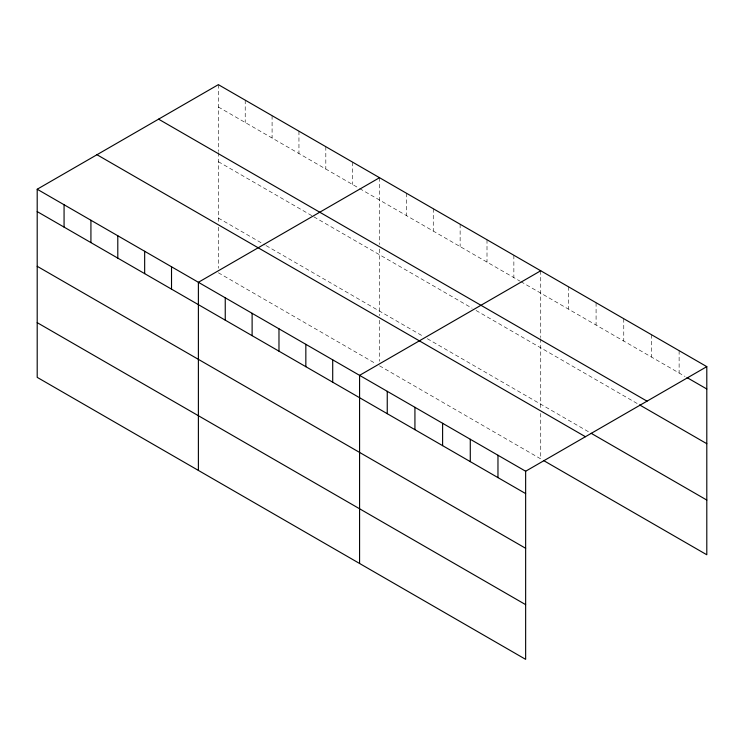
<?xml version="1.0" encoding="UTF-8"?>
<svg xmlns="http://www.w3.org/2000/svg" width="744" height="744" viewBox="0 0 744 744"><rect width="100%" height="100%" fill="white"/><g stroke="black" fill="none" stroke-linecap="round" stroke-linejoin="round"><path stroke-width="0.56" stroke-dasharray="3.72 2.79" d="M218.355 84.649L218.355 151.441M218.355 106.996L358.645 188M359.64 188.567L519.833 281.055M520.828 281.632L685.057 376.445M218.355 161.699L312.88 216.272M313.875 216.848L472.077 308.183M476.058 310.481L637.608 403.75M218.355 218.066L265.124 245.064M266.12 245.632L423.327 336.4M427.298 338.697L590.159 432.72M218.355 272.769L375.562 363.528M379.542 365.825L540.73 458.881L540.73 413.301M679.123 350.666L679.123 373.023M651.446 334.688L651.446 357.036M623.76 318.702L623.76 341.059M596.084 302.724L596.084 325.082M568.407 286.747L568.407 309.104M540.73 270.769L540.73 337.562M540.73 338.706L540.73 408.744M513.862 255.257L513.862 277.614M487.004 239.745L487.004 262.102M460.136 224.232L460.136 246.589M433.268 208.729L433.268 231.077M406.41 193.217L406.41 215.574M379.542 177.704L379.542 244.506M379.542 249.063L379.542 315.679M379.542 320.236L379.542 361.268M352.675 162.192L352.675 184.549M325.816 146.689L325.816 169.037M298.949 131.177L298.949 153.534M272.09 115.664L272.09 138.021M245.222 100.152L245.222 122.509M218.355 152.585L218.355 222.623M218.355 227.18L218.355 268.203"/><path stroke-width="1.12" d="M37.2 189.236L525.645 471.231L525.645 659.351L37.2 377.357L37.2 189.236L218.355 84.649L706.8 366.643L706.8 554.764L543.697 460.601M379.542 177.704L198.388 282.292L198.388 470.413M540.73 270.769L359.575 375.357L359.575 563.478M525.645 471.231L706.8 366.643M687.028 377.589L706.8 389M158.574 119.161L647.02 401.156M639.58 404.894L706.8 443.703M591.145 433.287L706.8 500.061M96.98 154.724L585.426 436.719M37.2 211.594L525.645 493.588M37.2 266.296L525.645 548.291M37.2 322.654L525.645 604.649M497.969 455.254L497.969 477.611M470.282 439.276L470.282 461.633M442.606 423.299L442.606 445.647M414.929 407.312L414.929 429.669M387.252 391.335L387.252 413.692M332.708 359.845L332.708 382.202M305.84 344.333L305.84 366.69M278.981 328.829L278.981 351.177M252.114 313.317L252.114 335.674M225.246 297.805L225.246 320.162M171.52 266.789L171.52 289.137M144.662 251.277L144.662 273.634M117.794 235.764L117.794 258.122M90.926 220.252L90.926 242.609M64.068 204.749L64.068 227.097"/></g></svg>
